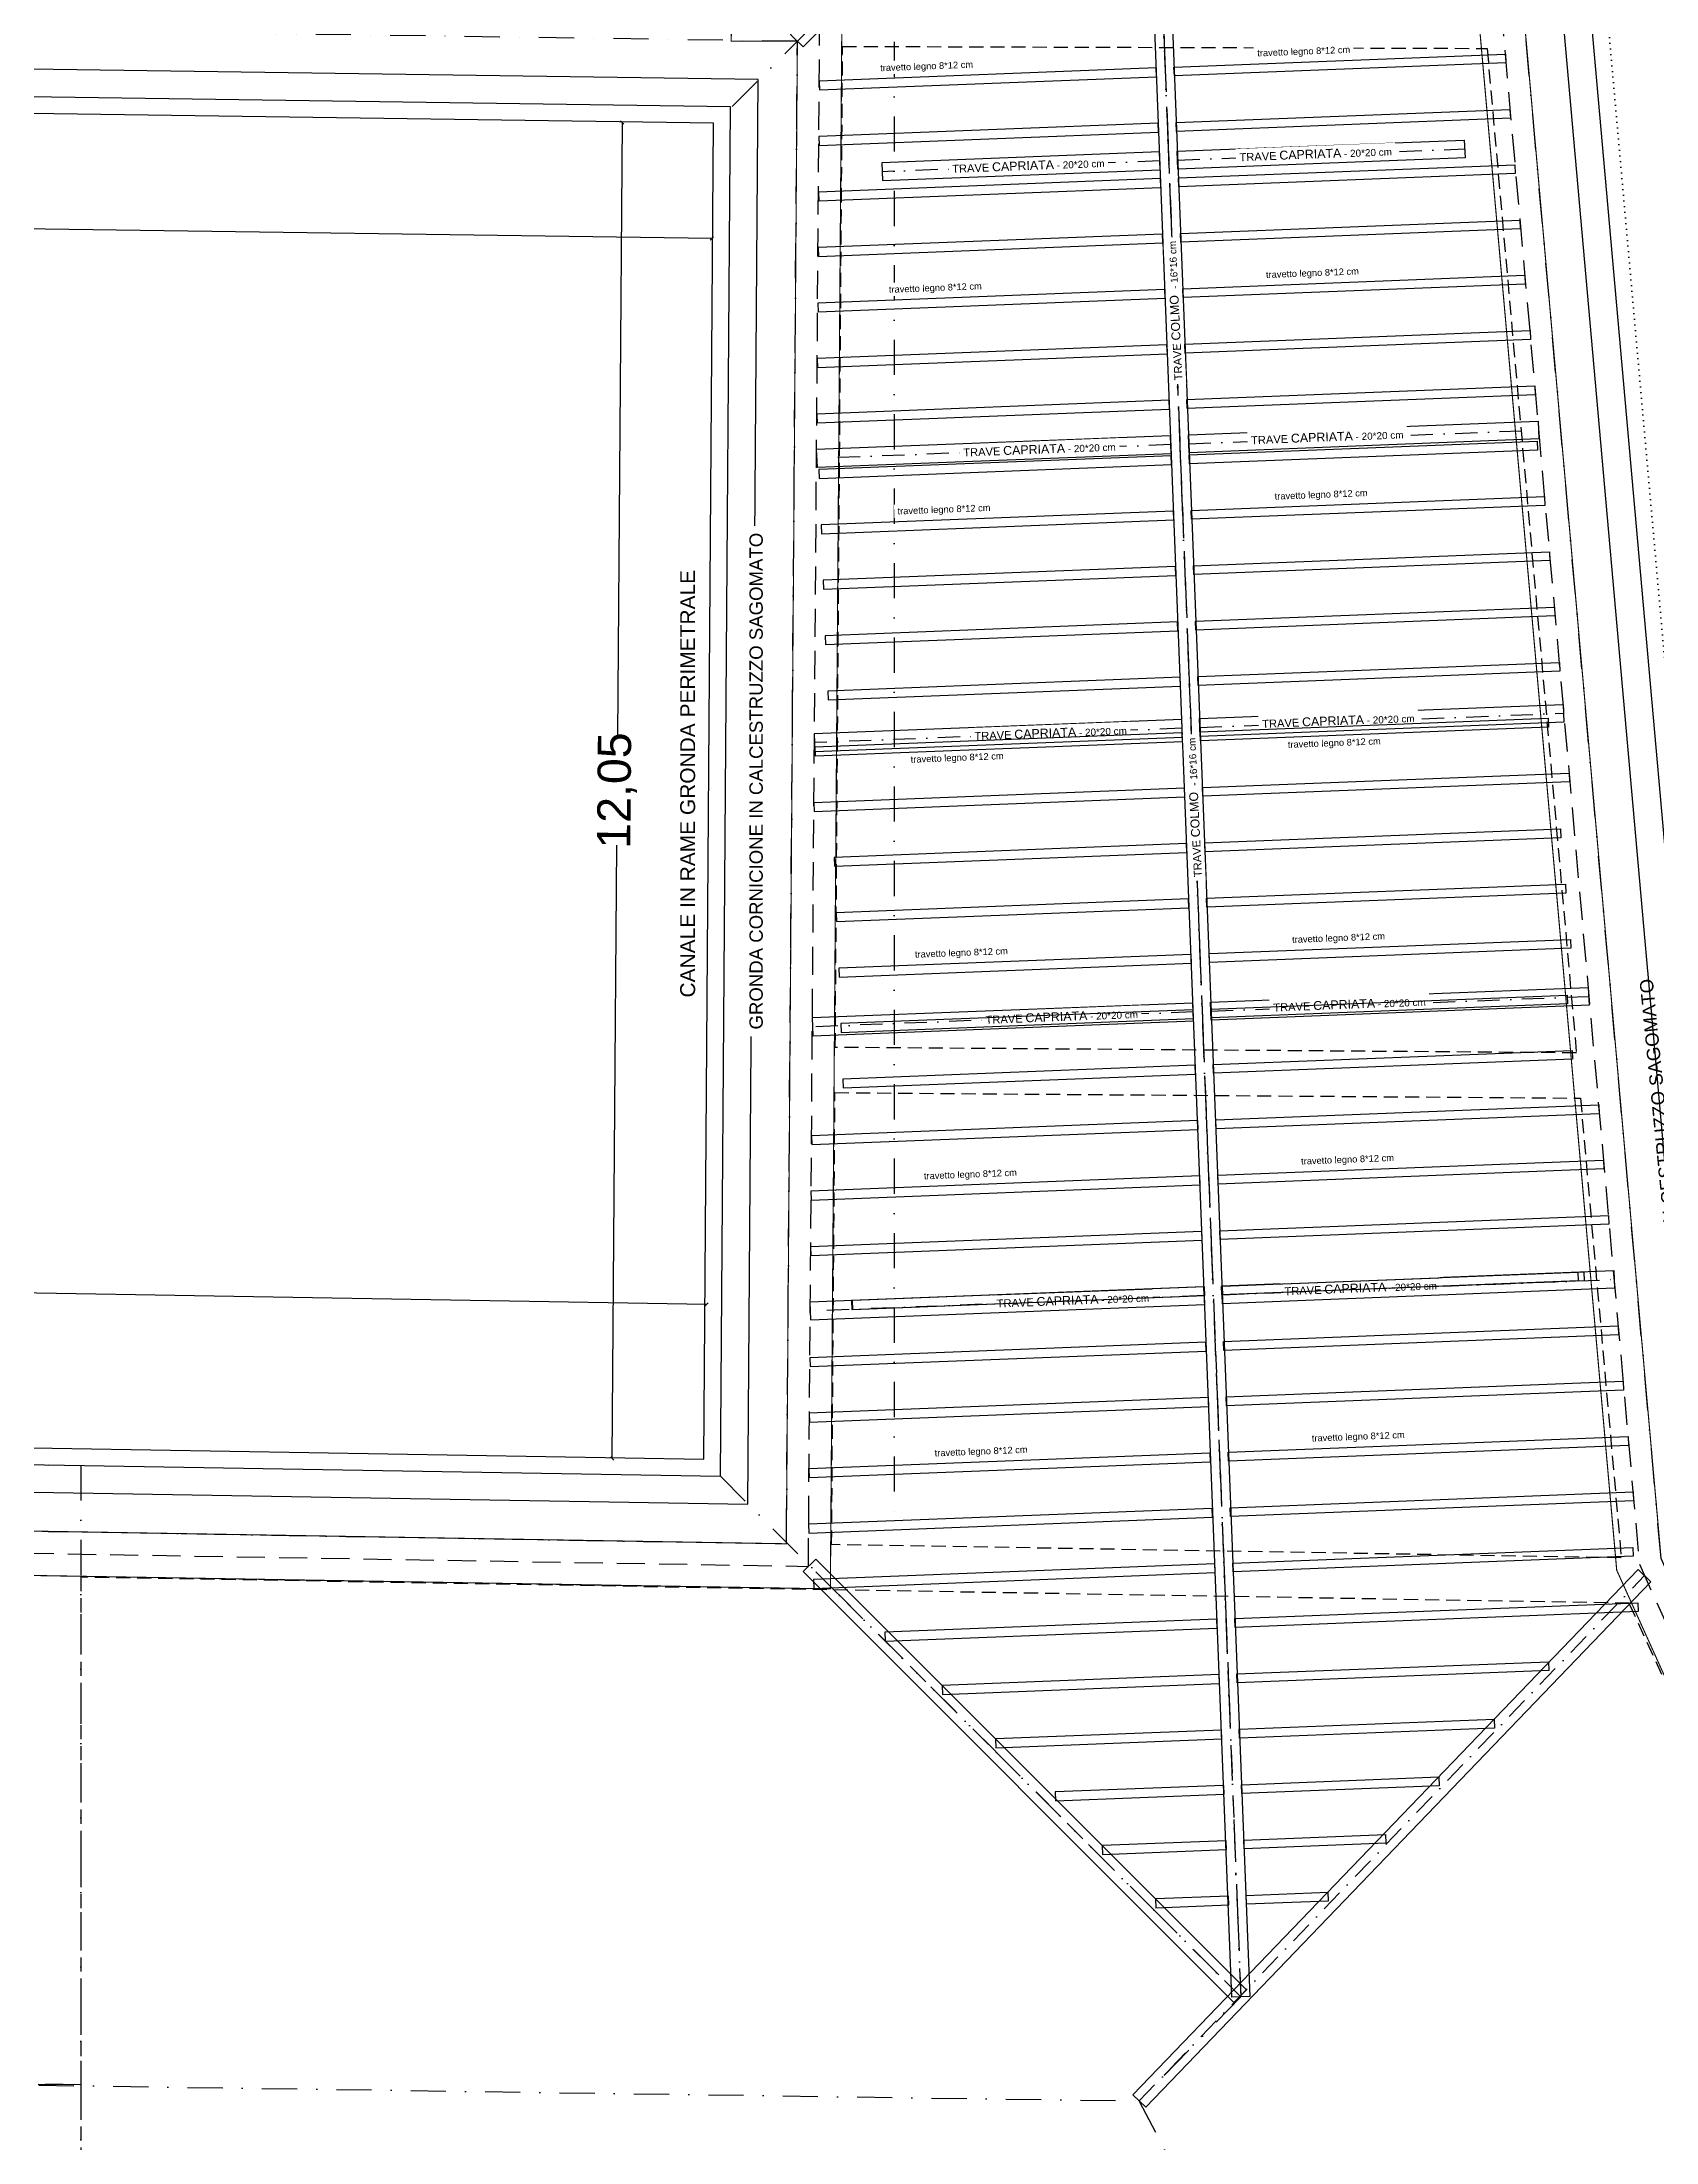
# Model space of a CAD drawing. Header units: millimetres. Extents: x 1607 to 8094, y 411 to 16262.
# Drawn here: x 5832 to 7288, y 9763 to 11656 of the extents above; entities that cross this region are included whole.
import ezdxf

# ---------------------------------------------------------------- set-up
doc = ezdxf.new("R2010")
doc.units = ezdxf.units.MM
for name, pattern in [('PUNTO', [0.25, 0, -0.25]), ('Punto e Tratto', [0.670278, 0.3175, -0.176389, 0, -0.176389]), ('TRATTEGGIATA', [19.05, 12.7, -6.35]), ('TRATTOPUNTO', [1, 0.5, -0.25, 0, -0.25])]:
    doc.linetypes.add(name, pattern=pattern)
for name, color, linetype in [('00_CARPENTERIA CA', 7, 'Continuous'), ('00_CARPENTERIA SECONDARIA', 40, 'Continuous'), ('00_CARPENTERIA TETTO', 5, 'Continuous'), ('00_STRUTTURE MURI', 1, 'Continuous'), ('B_QUOTE_100', 1, 'Continuous'), ('TESTO MEDIO', 2, 'Continuous')]:
    doc.layers.add(name, color=color, linetype=linetype)
doc.styles.add('ARIAL', font='arial.ttf')
doc.styles.get("Standard").update_dxf_attribs({"font": 'arial.ttf'})
doc.dimstyles.new('ARIAL', dxfattribs={"dimtxt": 7, "dimasz": 3, "dimexe": 0.18, "dimexo": 0.0625, "dimgap": 0.09, "dimtad": 0, "dimlfac": 0.01, "dimzin": 0, "dimtxsty": 'Standard', "dimblk": 'OBLIQUE', "dimcen": 0.09, "dimse1": 1, "dimse2": 1, "dimadec": 0, "dimazin": 0, "dimtfac": 1, "dimtofl": 0, "dimtmove": 0, "dimatfit": 3, "dimfxl": 1, "dimtolj": 1, "dimtzin": 0, "dimarcsym": 0})

# ---------------------------------------------------------------- blocks, each defined once
blk = doc.blocks.new('*U254')
at = {"layer": '00_CARPENTERIA TETTO'}
blk.add_lwpolyline([(-19870.9, -4326.2), (-17764.3, -4326.2), (-17764.3, -4342.2), (-19870.9, -4342.2)], close=True, dxfattribs=at)
at = {"layer": '00_CARPENTERIA TETTO', "linetype": 'TRATTOPUNTO', "ltscale": 40}
blk.add_lwpolyline([(-19870.9, -4334.2), (-17764.3, -4334.2)], dxfattribs=at)
blk = doc.blocks.new('*U341')
at = {"layer": '00_CARPENTERIA SECONDARIA', "color": 40}
blk.add_lwpolyline([(0, 4), (299.3, 4), (299.3, -4), (0, -4)], close=True, dxfattribs=at)
blk = doc.blocks.new('*U354')
at = {"layer": '00_CARPENTERIA SECONDARIA', "color": 40}
blk.add_lwpolyline([(0, 4), (304.1, 4), (304.1, -4), (0, -4)], close=True, dxfattribs=at)
blk = doc.blocks.new('*U360')
at = {"layer": '00_CARPENTERIA SECONDARIA', "color": 40}
blk.add_lwpolyline([(0, 4), (301.4, 4), (301.4, -4), (0, -4)], close=True, dxfattribs=at)
blk = doc.blocks.new('*U355')
at = {"layer": '00_CARPENTERIA SECONDARIA', "color": 40}
blk.add_lwpolyline([(0, 4), (306.5, 4), (306.5, -4), (0, -4)], close=True, dxfattribs=at)
blk = doc.blocks.new('*U361')
at = {"layer": '00_CARPENTERIA SECONDARIA', "color": 40}
blk.add_lwpolyline([(0, 4), (303.8, 4), (303.8, -4), (0, -4)], close=True, dxfattribs=at)
blk = doc.blocks.new('*U356')
at = {"layer": '00_CARPENTERIA SECONDARIA', "color": 40}
blk.add_lwpolyline([(0, 4), (308.8, 4), (308.8, -4), (0, -4)], close=True, dxfattribs=at)
blk = doc.blocks.new('*U362')
at = {"layer": '00_CARPENTERIA SECONDARIA', "color": 40}
blk.add_lwpolyline([(0, 4), (306.3, 4), (306.3, -4), (0, -4)], close=True, dxfattribs=at)
blk = doc.blocks.new('*U357')
at = {"layer": '00_CARPENTERIA SECONDARIA', "color": 40}
blk.add_lwpolyline([(0, 4), (311.1, 4), (311.1, -4), (0, -4)], close=True, dxfattribs=at)
blk = doc.blocks.new('*U363')
at = {"layer": '00_CARPENTERIA SECONDARIA', "color": 40}
blk.add_lwpolyline([(0, 4), (308.8, 4), (308.8, -4), (0, -4)], close=True, dxfattribs=at)
blk = doc.blocks.new('*U358')
at = {"layer": '00_CARPENTERIA SECONDARIA', "color": 40}
blk.add_lwpolyline([(0, 4), (313.4, 4), (313.4, -4), (0, -4)], close=True, dxfattribs=at)
blk = doc.blocks.new('*U343')
at = {"layer": '00_CARPENTERIA SECONDARIA', "color": 40}
blk.add_lwpolyline([(0, 4), (311.7, 4), (311.7, -4), (0, -4)], close=True, dxfattribs=at)
blk = doc.blocks.new('*U359')
at = {"layer": '00_CARPENTERIA SECONDARIA', "color": 40}
blk.add_lwpolyline([(0, 4), (315.8, 4), (315.8, -4), (0, -4)], close=True, dxfattribs=at)
blk = doc.blocks.new('*U353')
at = {"layer": '00_CARPENTERIA SECONDARIA', "color": 40}
blk.add_lwpolyline([(0, 4), (314.2, 4), (314.2, -4), (0, -4)], close=True, dxfattribs=at)
blk = doc.blocks.new('*U342')
at = {"layer": '00_CARPENTERIA SECONDARIA', "color": 40}
blk.add_lwpolyline([(0, 4), (318.1, 4), (318.1, -4), (0, -4)], close=True, dxfattribs=at)
blk = doc.blocks.new('*U249')
at = {"layer": '00_CARPENTERIA TETTO'}
blk.add_lwpolyline([(-19870.9, -4326.2), (-19611.7, -4326.2), (-19611.7, -4342.2), (-19870.9, -4342.2)], close=True, dxfattribs=at)
at = {"layer": '00_CARPENTERIA TETTO', "linetype": 'TRATTOPUNTO', "ltscale": 40}
blk.add_lwpolyline([(-19870.9, -4334.2), (-19611.7, -4334.2)], dxfattribs=at)
blk = doc.blocks.new('*U248')
at = {"layer": '00_CARPENTERIA TETTO'}
blk.add_lwpolyline([(-19870.9, -4326.2), (-19620.2, -4326.2), (-19620.2, -4342.2), (-19870.9, -4342.2)], close=True, dxfattribs=at)
at = {"layer": '00_CARPENTERIA TETTO', "linetype": 'TRATTOPUNTO', "ltscale": 40}
blk.add_lwpolyline([(-19870.9, -4334.2), (-19620.2, -4334.2)], dxfattribs=at)
blk = doc.blocks.new('*U261')
at = {"layer": '00_CARPENTERIA TETTO'}
blk.add_lwpolyline([(-19870.9, -4326.2), (-19555.2, -4326.2), (-19555.2, -4342.2), (-19870.9, -4342.2)], close=True, dxfattribs=at)
at = {"layer": '00_CARPENTERIA TETTO', "linetype": 'TRATTOPUNTO', "ltscale": 40}
blk.add_lwpolyline([(-19870.9, -4334.2), (-19555.2, -4334.2)], dxfattribs=at)
blk = doc.blocks.new('*U262')
at = {"layer": '00_CARPENTERIA TETTO'}
blk.add_lwpolyline([(-19870.9, -4326.2), (-19551, -4326.2), (-19551, -4342.2), (-19870.9, -4342.2)], close=True, dxfattribs=at)
at = {"layer": '00_CARPENTERIA TETTO', "linetype": 'TRATTOPUNTO', "ltscale": 40}
blk.add_lwpolyline([(-19870.9, -4334.2), (-19551, -4334.2)], dxfattribs=at)
blk = doc.blocks.new('*U260')
at = {"layer": '00_CARPENTERIA TETTO'}
blk.add_lwpolyline([(-19870.9, -4326.2), (-19542.6, -4326.2), (-19542.6, -4342.2), (-19870.9, -4342.2)], close=True, dxfattribs=at)
at = {"layer": '00_CARPENTERIA TETTO', "linetype": 'TRATTOPUNTO', "ltscale": 40}
blk.add_lwpolyline([(-19870.9, -4334.2), (-19542.6, -4334.2)], dxfattribs=at)
blk = doc.blocks.new('*U259')
at = {"layer": '00_CARPENTERIA TETTO'}
blk.add_lwpolyline([(-19870.9, -4326.2), (-19539.1, -4326.2), (-19539.1, -4342.2), (-19870.9, -4342.2)], close=True, dxfattribs=at)
at = {"layer": '00_CARPENTERIA TETTO', "linetype": 'TRATTOPUNTO', "ltscale": 40}
blk.add_lwpolyline([(-19870.9, -4334.2), (-19539.1, -4334.2)], dxfattribs=at)
blk = doc.blocks.new('*U258')
at = {"layer": '00_CARPENTERIA TETTO'}
blk.add_lwpolyline([(-19870.9, -4326.2), (-19529.9, -4326.2), (-19529.9, -4342.2), (-19870.9, -4342.2)], close=True, dxfattribs=at)
at = {"layer": '00_CARPENTERIA TETTO', "linetype": 'TRATTOPUNTO', "ltscale": 40}
blk.add_lwpolyline([(-19870.9, -4334.2), (-19529.9, -4334.2)], dxfattribs=at)
blk = doc.blocks.new('*U257')
at = {"layer": '00_CARPENTERIA TETTO'}
blk.add_lwpolyline([(-19870.9, -4326.2), (-19527.2, -4326.2), (-19527.2, -4342.2), (-19870.9, -4342.2)], close=True, dxfattribs=at)
at = {"layer": '00_CARPENTERIA TETTO', "linetype": 'TRATTOPUNTO', "ltscale": 40}
blk.add_lwpolyline([(-19870.9, -4334.2), (-19527.2, -4334.2)], dxfattribs=at)
blk = doc.blocks.new('*U255')
at = {"layer": '00_CARPENTERIA TETTO'}
blk.add_lwpolyline([(-19870.9, -4326.2), (-19516.9, -4326.2), (-19516.9, -4342.2), (-19870.9, -4342.2)], close=True, dxfattribs=at)
at = {"layer": '00_CARPENTERIA TETTO', "linetype": 'TRATTOPUNTO', "ltscale": 40}
blk.add_lwpolyline([(-19870.9, -4334.2), (-19516.9, -4334.2)], dxfattribs=at)
blk = doc.blocks.new('*U256')
at = {"layer": '00_CARPENTERIA TETTO'}
blk.add_lwpolyline([(-19870.9, -4326.2), (-19515.1, -4326.2), (-19515.1, -4342.2), (-19870.9, -4342.2)], close=True, dxfattribs=at)
at = {"layer": '00_CARPENTERIA TETTO', "linetype": 'TRATTOPUNTO', "ltscale": 40}
blk.add_lwpolyline([(-19870.9, -4334.2), (-19515.1, -4334.2)], dxfattribs=at)
blk = doc.blocks.new('*U365')
at = {"layer": '00_CARPENTERIA SECONDARIA', "color": 40}
blk.add_lwpolyline([(0, 4), (319, 4), (319, -4), (0, -4)], close=True, dxfattribs=at)
blk = doc.blocks.new('*U366')
at = {"layer": '00_CARPENTERIA SECONDARIA', "color": 40}
blk.add_lwpolyline([(0, 4), (321.6, 4), (321.6, -4), (0, -4)], close=True, dxfattribs=at)
blk = doc.blocks.new('*U367')
at = {"layer": '00_CARPENTERIA SECONDARIA', "color": 40}
blk.add_lwpolyline([(0, 4), (324.2, 4), (324.2, -4), (0, -4)], close=True, dxfattribs=at)
blk = doc.blocks.new('*U368')
at = {"layer": '00_CARPENTERIA SECONDARIA', "color": 40}
blk.add_lwpolyline([(0, 4), (326.3, 4), (326.3, -4), (0, -4)], close=True, dxfattribs=at)
blk = doc.blocks.new('*U370')
at = {"layer": '00_CARPENTERIA SECONDARIA', "color": 40}
blk.add_lwpolyline([(0, 4), (331.7, 4), (331.7, -4), (0, -4)], close=True, dxfattribs=at)
blk = doc.blocks.new('*U364')
at = {"layer": '00_CARPENTERIA SECONDARIA', "color": 40}
blk.add_lwpolyline([(0, 4), (331.2, 4), (331.2, -4), (0, -4)], close=True, dxfattribs=at)
blk = doc.blocks.new('*U369')
at = {"layer": '00_CARPENTERIA SECONDARIA', "color": 40}
blk.add_lwpolyline([(0, 4), (334.7, 4), (334.7, -4), (0, -4)], close=True, dxfattribs=at)
blk = doc.blocks.new('*U384')
at = {"layer": '00_CARPENTERIA SECONDARIA', "color": 40}
blk.add_lwpolyline([(0, 4), (345.8, 4), (345.8, -4), (0, -4)], close=True, dxfattribs=at)
blk = doc.blocks.new('*U381')
at = {"layer": '00_CARPENTERIA SECONDARIA', "color": 40}
blk.add_lwpolyline([(0, 4), (348.9, 4), (348.9, -4), (0, -4)], close=True, dxfattribs=at)
blk = doc.blocks.new('*U380')
at = {"layer": '00_CARPENTERIA SECONDARIA', "color": 40}
blk.add_lwpolyline([(0, 4), (348.2, 4), (348.2, -4), (0, -4)], close=True, dxfattribs=at)
blk = doc.blocks.new('*U382')
at = {"layer": '00_CARPENTERIA SECONDARIA', "color": 40}
blk.add_lwpolyline([(0, 4), (351.1, 4), (351.1, -4), (0, -4)], close=True, dxfattribs=at)
blk = doc.blocks.new('*U379')
at = {"layer": '00_CARPENTERIA SECONDARIA', "color": 40}
blk.add_lwpolyline([(0, 4), (351, 4), (351, -4), (0, -4)], close=True, dxfattribs=at)
blk = doc.blocks.new('*U383')
at = {"layer": '00_CARPENTERIA SECONDARIA', "color": 40}
blk.add_lwpolyline([(0, 4), (353.3, 4), (353.3, -4), (0, -4)], close=True, dxfattribs=at)
blk = doc.blocks.new('*U377')
at = {"layer": '00_CARPENTERIA SECONDARIA', "color": 40}
blk.add_lwpolyline([(0, 4), (356.3, 4), (356.3, -4), (0, -4)], close=True, dxfattribs=at)
blk = doc.blocks.new('*U376')
at = {"layer": '00_CARPENTERIA SECONDARIA', "color": 40}
blk.add_lwpolyline([(0, 4), (357.5, 4), (357.5, -4), (0, -4)], close=True, dxfattribs=at)
blk = doc.blocks.new('*U378')
at = {"layer": '00_CARPENTERIA SECONDARIA', "color": 40}
blk.add_lwpolyline([(0, 4), (358.4, 4), (358.4, -4), (0, -4)], close=True, dxfattribs=at)
blk = doc.blocks.new('*U375')
at = {"layer": '00_CARPENTERIA SECONDARIA', "color": 40}
blk.add_lwpolyline([(0, 4), (360.3, 4), (360.3, -4), (0, -4)], close=True, dxfattribs=at)
blk = doc.blocks.new('*U371')
at = {"layer": '00_CARPENTERIA SECONDARIA', "color": 40}
blk.add_lwpolyline([(0, 4), (361.3, 4), (361.3, -4), (0, -4)], close=True, dxfattribs=at)
blk = doc.blocks.new('*U373')
at = {"layer": '00_CARPENTERIA SECONDARIA', "color": 40}
blk.add_lwpolyline([(0, 4), (362.3, 4), (362.3, -4), (0, -4)], close=True, dxfattribs=at)
blk = doc.blocks.new('*U372')
at = {"layer": '00_CARPENTERIA SECONDARIA', "color": 40}
blk.add_lwpolyline([(0, 4), (363.8, 4), (363.8, -4), (0, -4)], close=True, dxfattribs=at)
blk = doc.blocks.new('*U374')
at = {"layer": '00_CARPENTERIA SECONDARIA', "color": 40}
blk.add_lwpolyline([(0, 4), (364.5, 4), (364.5, -4), (0, -4)], close=True, dxfattribs=at)
blk = doc.blocks.new('*U269')
at = {"layer": '00_CARPENTERIA TETTO'}
blk.add_lwpolyline([(-19870.9, -4326.2), (-19431.7, -4326.2), (-19431.7, -4342.2), (-19870.9, -4342.2)], close=True, dxfattribs=at)
at = {"layer": '00_CARPENTERIA TETTO', "linetype": 'TRATTOPUNTO', "ltscale": 40}
blk.add_lwpolyline([(-19870.9, -4334.2), (-19431.7, -4334.2)], dxfattribs=at)
blk = doc.blocks.new('*U273')
at = {"layer": '00_CARPENTERIA TETTO'}
blk.add_lwpolyline([(-19870.9, -4326.2), (-19213.5, -4326.2), (-19213.5, -4342.2), (-19870.9, -4342.2)], close=True, dxfattribs=at)
at = {"layer": '00_CARPENTERIA TETTO', "linetype": 'TRATTOPUNTO', "ltscale": 40}
blk.add_lwpolyline([(-19870.9, -4334.2), (-19213.5, -4334.2)], dxfattribs=at)
blk = doc.blocks.new('*U274')
at = {"layer": '00_CARPENTERIA TETTO'}
blk.add_lwpolyline([(-19870.9, -4326.2), (-19321.4, -4326.2), (-19321.4, -4342.2), (-19870.9, -4342.2)], close=True, dxfattribs=at)
at = {"layer": '00_CARPENTERIA TETTO', "linetype": 'TRATTOPUNTO', "ltscale": 40}
blk.add_lwpolyline([(-19870.9, -4334.2), (-19321.4, -4334.2)], dxfattribs=at)
blk = doc.blocks.new('*U480')
at = {"layer": '00_CARPENTERIA SECONDARIA', "color": 40}
blk.add_lwpolyline([(0, 4), (299.8, 4), (299.8, -4), (0, -4)], close=True, dxfattribs=at)
blk = doc.blocks.new('*U483')
at = {"layer": '00_CARPENTERIA SECONDARIA', "color": 40}
blk.add_lwpolyline([(0, 4), (281.3, 4), (281.3, -4), (0, -4)], close=True, dxfattribs=at)
blk = doc.blocks.new('*U481')
at = {"layer": '00_CARPENTERIA SECONDARIA', "color": 40}
blk.add_lwpolyline([(0, 4), (250, 4), (250, -4), (0, -4)], close=True, dxfattribs=at)
blk = doc.blocks.new('*U484')
at = {"layer": '00_CARPENTERIA SECONDARIA', "color": 40}
blk.add_lwpolyline([(0, 4), (230.1, 4), (230.1, -4), (0, -4)], close=True, dxfattribs=at)
blk = doc.blocks.new('*U482')
at = {"layer": '00_CARPENTERIA SECONDARIA', "color": 40}
blk.add_lwpolyline([(0, 4), (204, 4), (204, -4), (0, -4)], close=True, dxfattribs=at)
blk = doc.blocks.new('*U489')
at = {"layer": '00_CARPENTERIA SECONDARIA', "color": 40}
blk.add_lwpolyline([(0, 4), (178, 4), (178, -4), (0, -4)], close=True, dxfattribs=at)
blk = doc.blocks.new('*U485')
at = {"layer": '00_CARPENTERIA SECONDARIA', "color": 40}
blk.add_lwpolyline([(0, 4), (152.3, 4), (152.3, -4), (0, -4)], close=True, dxfattribs=at)
blk = doc.blocks.new('*U490')
at = {"layer": '00_CARPENTERIA SECONDARIA', "color": 40}
blk.add_lwpolyline([(0, 4), (127.9, 4), (127.9, -4), (0, -4)], close=True, dxfattribs=at)
blk = doc.blocks.new('*U486')
at = {"layer": '00_CARPENTERIA SECONDARIA', "color": 40}
blk.add_lwpolyline([(0, 4), (111.9, 4), (111.9, -4), (0, -4)], close=True, dxfattribs=at)
blk = doc.blocks.new('*U488')
at = {"layer": '00_CARPENTERIA SECONDARIA', "color": 40}
blk.add_lwpolyline([(0, 4), (73.7, 4), (73.7, -4), (0, -4)], close=True, dxfattribs=at)
blk = doc.blocks.new('*U487')
at = {"layer": '00_CARPENTERIA SECONDARIA', "color": 40}
blk.add_lwpolyline([(0, 4), (65.8, 4), (65.8, -4), (0, -4)], close=True, dxfattribs=at)
blk = doc.blocks.new('_OBLIQUE')
at = {"color": 0, "linetype": 'ByBlock'}
blk.add_line((-0.5, -0.5), (0.5, 0.5), dxfattribs=at)
blk = doc.blocks.new('*D595')
at = {"layer": 'B_QUOTE_100', "color": 0, "lineweight": -2, "transparency": 16777216}
for p, q in [((7286.6, 12866.3), (7388.3, 11642.1)), ((7498.4, 10316.4), (7396.7, 11540.5))]:
    blk.add_line(p, q, dxfattribs=at)
at = {"layer": 'Defpoints', "color": 0, "transparency": 16777216}
for p in [(7286.6, 12866.3), (7140.1, 12854.1), (7351.8, 10304.2)]:
    blk.add_point(p, dxfattribs=at)
at = {"layer": 'B_QUOTE_100', "color": 0, "lineweight": -2, "transparency": 16777216, "xscale": 3, "yscale": 3, "zscale": 3}
for p, rotation in [((7286.6, 12866.3), 94.74716425658558), ((7498.4, 10316.4), 274.7471642565856)]:
    blk.add_blockref('_OBLIQUE', p, dxfattribs=dict(at, rotation=rotation))
at = {"layer": 'B_QUOTE_100', "color": 0, "transparency": 16777216, "insert": (7392.5, 11591.3), "char_height": 30, "attachment_point": 5, "rotation": 274.7472}
blk.add_mtext('\\A1;25,59', dxfattribs=at)
blk = doc.blocks.new('*D596')
at = {"layer": 'B_QUOTE_100', "color": 0, "lineweight": -2, "transparency": 16777216}
for p, q in [((4507, 10550.3), (5420, 10534.9)), ((6431.7, 10517.9), (5518.8, 10533.3))]:
    blk.add_line(p, q, dxfattribs=at)
at = {"layer": 'Defpoints', "color": 0, "transparency": 16777216}
for p in [(6431.7, 10517.9), (4504.6, 10410.7), (6429.4, 10378.3)]:
    blk.add_point(p, dxfattribs=at)
at = {"layer": 'B_QUOTE_100', "color": 0, "lineweight": -2, "transparency": 16777216, "xscale": 3, "yscale": 3, "zscale": 3}
for p, rotation in [((4507, 10550.3), 179.0360754168986), ((6431.7, 10517.9), 359.0360754168987)]:
    blk.add_blockref('_OBLIQUE', p, dxfattribs=dict(at, rotation=rotation))
at = {"layer": 'B_QUOTE_100', "color": 0, "transparency": 16777216, "insert": (5469.4, 10534.1), "char_height": 30, "attachment_point": 5, "rotation": 359.0361}
blk.add_mtext('\\A1;19,25', dxfattribs=at)
blk = doc.blocks.new('*D597')
at = {"layer": 'B_QUOTE_100', "color": 0, "lineweight": -2, "transparency": 16777216}
for p, q in [((6355.6, 11583.6), (6351.6, 11030.7)), ((6346.8, 10378.9), (6350.9, 10931.9))]:
    blk.add_line(p, q, dxfattribs=at)
at = {"layer": 'Defpoints', "color": 0, "transparency": 16777216}
for p in [(6355.6, 11583.6), (6438.2, 11583), (6429.4, 10378.3)]:
    blk.add_point(p, dxfattribs=at)
at = {"layer": 'B_QUOTE_100', "color": 0, "lineweight": -2, "transparency": 16777216, "xscale": 3, "yscale": 3, "zscale": 3}
for p, rotation in [((6355.6, 11583.6), 89.57968594575951), ((6346.8, 10378.9), 269.5796859457595)]:
    blk.add_blockref('_OBLIQUE', p, dxfattribs=dict(at, rotation=rotation))
at = {"layer": 'B_QUOTE_100', "color": 0, "transparency": 16777216, "insert": (6351.2, 10981.3), "char_height": 30, "attachment_point": 5, "rotation": 89.5797}
blk.add_mtext('\\A1;12,05', dxfattribs=at)
blk = doc.blocks.new('*D598')
at = {"layer": 'B_QUOTE_100', "color": 0, "lineweight": -2, "transparency": 16777216}
for p, q in [((4523.3, 11506.2), (5430.8, 11493.3)), ((6436.7, 11479), (5529.3, 11491.9))]:
    blk.add_line(p, q, dxfattribs=at)
at = {"layer": 'Defpoints', "color": 0, "transparency": 16777216}
for p in [(4524.8, 11610.2), (6438.2, 11583), (4523.3, 11506.2)]:
    blk.add_point(p, dxfattribs=at)
at = {"layer": 'B_QUOTE_100', "color": 0, "lineweight": -2, "transparency": 16777216, "xscale": 3, "yscale": 3, "zscale": 3}
for p, rotation in [((4523.3, 11506.2), 179.1854194252972), ((6436.7, 11479), 359.1854194252971)]:
    blk.add_blockref('_OBLIQUE', p, dxfattribs=dict(at, rotation=rotation))
at = {"layer": 'B_QUOTE_100', "color": 0, "transparency": 16777216, "insert": (5480, 11492.6), "char_height": 30, "attachment_point": 5, "rotation": 359.1854}
blk.add_mtext('\\A1;19,14', dxfattribs=at)

msp = doc.modelspace()

# ---------------------------------------------------------------- linework, layer by layer
at = {"layer": '00_CARPENTERIA CA', "linetype": 'TRATTEGGIATA', "ltscale": 2}
msp.add_lwpolyline([(3687.023, 4783.244), (3652.716, 7958.356), (3463.149, 7955.448), (3423.866, 9608.062), (3562.661, 9605.729), (3569.764, 10028.195), (3420.803, 10030.7), (3425.899, 10333.793), (3450.296, 10333.383), (3467.373, 12288.713), (4088.208, 12278.917), (4084.274, 12552.551), (4566.086, 12560.057), (4538.769, 14460.005), (5104.589, 14290.066), (5096.523, 12544.697), (7054.021, 12749.566), (7273.365, 10283.634), (7417.727, 9964.159), (7479.592, 8580.245), (7468.369, 7689.594), (7493.922, 7689.465), (7552.598, 4001.144)], dxfattribs=at)
msp.add_lwpolyline([(4408.055, 10317.308), (6523.672, 10281.713), (6533.905, 11676.692), (4431.424, 11706.585)], close=True, dxfattribs=at)
at = {"layer": '00_CARPENTERIA TETTO', "color": 7, "linetype": 'PUNTO', "ltscale": 20}
msp.add_lwpolyline([(5116.974, 12642.356), (7140.098, 12854.093), (7366.565, 10308.085), (7511.817, 9986.641), (7556.577, 8985.369), (6583.641, 8995.018), (6584.069, 8909.282), (6584.069, 8833.984), (4135.611, 8876.207)], dxfattribs=at)
at = {"layer": '00_CARPENTERIA TETTO'}
msp.add_lwpolyline([(5116.904, 12627.267), (7126.507, 12837.589), (7351.849, 10304.224), (7496.96, 9983.091), (7540.884, 9000.525), (6568.566, 9010.168), (6569.069, 8909.245), (6569.069, 8849.245), (4120.339, 8891.473)], dxfattribs=at)
at = {"layer": '00_CARPENTERIA TETTO', "linetype": 'Punto e Tratto', "ltscale": 100}
for points in [[(7020.095, 9415.181), (7037.03, 9005.485), (7480.801, 9001.049), (7437.535, 9968.892), (7292.986, 10288.782), (7072.142, 12771.572), (6601.246, 12193.588), (6831.129, 11998.525), (6913.77, 9893.557), (6822.243, 9799.587), (7020.095, 9415.181), (7020.095, 9415.181)], [(6601.212, 12193.329), (6601.212, 10327.154)], [(6831.914, 11978.54), (6905.123, 10113.802)], [(6454.928, 11598.144), (6795.977, 11939.193)], [(6444.266, 10363.06), (6913.77, 9893.557), (6822.205, 9799.624)], [(3547.231, 9846.572), (6822.243, 9799.587)]]:
    msp.add_lwpolyline(points, dxfattribs=at)
for points in [[(4428.388, 10336.969), (6503.82, 10302.049), (6513.76, 11656.976), (4451.086, 11686.304)], [(3546.708, 9846.58), (3555.144, 10351.623), (4428.388, 10336.936), (4428.388, 10396.978), (5867.324, 10372.767), (5867.324, 9814.245)], [(6569.069, 8909.245), (4327.57, 8947.856), (3857.73, 9417.696), (3546.661, 9422.487), (3546.708, 9846.58), (5867.324, 9814.245), (5867.324, 9431.202), (7020.102, 9415.181), (7037.03, 9005.508), (6568.566, 9010.168)]]:
    msp.add_lwpolyline(points, close=True, dxfattribs=at)
at = {"layer": '00_CARPENTERIA TETTO', "color": 4}
msp.add_lwpolyline([(4463.972, 10371.375), (6469.08, 10337.639), (6478.506, 11622.474), (4485.494, 11650.811)], close=True, dxfattribs=at)
at = {"layer": '00_CARPENTERIA TETTO'}
msp.add_lwpolyline([(4489.389, 10395.951), (6444.266, 10363.06), (6453.325, 11597.83), (4510.071, 11625.459)], close=True, dxfattribs=at)
at = {"layer": '00_CARPENTERIA TETTO', "color": 7}
msp.add_lwpolyline([(4504.639, 10410.697), (6429.378, 10378.312), (6438.216, 11583.043), (4524.817, 11610.248)], close=True, dxfattribs=at)
at = {"layer": '00_STRUTTURE MURI', "const_width": 1}
for points in [[(3667.243, 4762.799), (3632.934, 7938.05), (3443.626, 7935.147), (3403.376, 9628.409), (3543, 9626.062), (3549.431, 10008.534), (3400.47, 10011.039), (3406.238, 10354.126), (3430.473, 10353.719), (3447.549, 12309.028), (4067.914, 12299.24), (4063.989, 12572.237), (4545.801, 12579.743), (4518.379, 14487.012), (5124.658, 14304.921), (5116.625, 12566.91), (7072.142, 12771.572), (7292.986, 10288.782), (7437.535, 9968.892), (7499.197, 8589.542), (7499.711, 8589.542), (7488.621, 7709.492), (7513.608, 7709.366), (7572.914, 3981.47)], [(3707.612, 4804.524), (3673.307, 7979.492), (3483.47, 7976.58), (3445.193, 9586.883), (3583.126, 9584.564), (3590.928, 10048.66), (3441.968, 10051.164), (3446.363, 10312.629), (3470.929, 10312.216), (3488.006, 12267.567), (4109.332, 12257.764), (4105.388, 12532.06), (4587.201, 12539.566), (4559.993, 14431.895), (5083.699, 14274.604), (5075.598, 12521.575), (7035.159, 12726.66), (7252.941, 10278.276), (7397.109, 9959.233), (7458.769, 8579.911), (7447.289, 7668.882), (7473.432, 7668.75), (7531.452, 4021.623)]]:
    msp.add_lwpolyline(points, dxfattribs=at)
at = {"layer": '00_STRUTTURE MURI', "linetype": 'TRATTEGGIATA', "const_width": 1}
msp.add_lwpolyline([(5714.602, 12629.493), (5479.518, 12604.89), (5483.766, 12564.294), (5453.922, 12561.17), (5446.854, 12064.653), (4107.837, 12084.131), (4104.769, 11727.855), (4507.75, 11721.245), (4507.75, 11686.304), (4507.26, 11685.533), (4451.086, 11686.304), (4428.388, 10336.942), (6503.82, 10302.049), (6513.76, 11656.976), (6454.063, 11656.976), (6454.611, 11696.358), (6514.043, 11695.53), (6516.639, 12049.425), (5731.789, 12060.597), (5739.34, 12591.042), (5718.851, 12588.897)], close=True, dxfattribs=at)
at = {"layer": '00_STRUTTURE MURI', "const_width": 1}
msp.add_lwpolyline([(4387.721, 10297.648), (6543.523, 10261.376), (6554.05, 11696.408), (4411.763, 11726.867)], close=True, dxfattribs=at)
at = {"layer": '00_STRUTTURE MURI', "linetype": 'TRATTEGGIATA'}
for points in [[(6554.545, 11652.343), (7136.002, 11650.537), (7216.569, 10744.779), (6547.923, 10749.684)], [(6547.623, 10708.868), (7220.202, 10703.934), (7257.076, 10289.386), (6544.634, 10301.363)], [(7264.168, 10248.443), (5867.324, 10271.927), (5867.324, 9431.202), (7420.962, 9409.609), (7397.103, 9959.124)]]:
    msp.add_lwpolyline(points, close=True, dxfattribs=at)

# ---------------------------------------------------------------- block references
at = {"layer": '00_CARPENTERIA SECONDARIA', "xscale": -1, "rotation": 2.248256853450767}
for name, p in [('*U354', (6837.562, 11629.01)), ('*U355', (6839.523, 11579.049)), ('*U356', (6841.485, 11529.087)), ('*U342', (6849.399, 11329.243)), ('*U342', (6853.186, 11229.314)), ('*U342', (6855.011, 11179.347)), ('*U342', (6856.836, 11129.381)), ('*U342', (6859.206, 11079.435)), ('*U369', (6863.13, 10979.48)), ('*U342', (6864.956, 10929.513)), ('*U342', (6866.781, 10879.546)), ('*U342', (6869.151, 10829.6)), ('*U342', (6872.802, 10729.666)), ('*U381', (6875.172, 10679.72)), ('*U382', (6876.997, 10629.753)), ('*U383', (6878.822, 10579.786)), ('*U376', (6882.337, 10479.847)), ('*U375', (6884.707, 10429.901)), ('*U373', (6886.396, 10379.929)), ('*U374', (6888.221, 10329.962)), ('*U373', (6890.591, 10280.017)), ('*U480', (6892.416, 10230.05)), ('*U481', (6894.379, 10180.05)), ('*U482', (6896.476, 10130.132)), ('*U485', (6898.572, 10080.213)), ('*U486', (6900.668, 10030.294)), ('*U487', (6902.764, 9980.375))]:
    msp.add_blockref(name, p, dxfattribs=at)
at = {"layer": '00_CARPENTERIA SECONDARIA'}
for name, p, rotation in [('*U341', (6853.686, 11629.643), 2.248256853450744), ('*U360', (6855.647, 11579.682), 2.248256853450744), ('*U361', (6857.609, 11529.72), 2.248256853450745), ('*U365', (6869.31, 11229.948), 2.248256853450746), ('*U366', (6871.135, 11179.981), 2.248256853450746), ('*U367', (6872.96, 11130.014), 2.248256853450746), ('*U368', (6875.33, 11080.068), 2.248256853450747), ('*U364', (6879.254, 10980.113), 2.248256853450747), ('*U366', (6881.08, 10930.146), 2.248256853450747), ('*U367', (6882.905, 10880.179), 2.248256853450747), ('*U368', (6885.275, 10830.233), 2.248256853450747), ('*U367', (6888.926, 10730.299), 2.248256853450747), ('*U384', (6891.296, 10680.353), 2.248256853450747), ('*U380', (6893.121, 10630.386), 2.248256853450747), ('*U379', (6894.946, 10580.419), 2.248256853450747), ('*U377', (6898.461, 10480.48), 2.248256853450747), ('*U372', (6904.345, 10330.595), 2.248256853450747), ('*U371', (6906.715, 10280.65), 2.248256853450747), ('*U372', (6908.54, 10230.683), 2.248256853450747), ('*U483', (6910.503, 10180.683), 2.248256853450747), ('*U484', (6912.599, 10130.765), 2.248256853450747), ('*U489', (6914.696, 10080.846), 2.248256853450748), ('*U490', (6916.792, 10030.927), 2.248256853450748), ('*U488', (6918.888, 9981.008), 2.248256853450748)]:
    msp.add_blockref(name, p, dxfattribs=dict(at, rotation=rotation))
at = {"layer": '00_CARPENTERIA TETTO'}
for name, p, rotation in [('*U254', (11941.563, -7687.059), 272.2482568534508), ('*U269', (-4193.969, -5127.345), 224.8920514525622), ('*U249', (26542.34, 16660.135), 2.248256853458987), ('*U261', (26552.383, 16404.332), 2.248256853458987), ('*U260', (26562.426, 16148.528), 2.248256853458987), ('*U258', (26572.468, 15892.725), 2.248256853458987), ('*U255', (26582.511, 15636.921), 2.248256853458987), ('*U274', (-10202.421, 20880.198), 135.0000000000002), ('*U273', (17477.346, 27123.199), 46.1012478544411)]:
    msp.add_blockref(name, p, dxfattribs=dict(at, rotation=rotation))
at = {"layer": '00_CARPENTERIA TETTO', "xscale": -1, "rotation": 2.248256853459}
for name, p in [('*U248', (-13184.875, 15100.459)), ('*U262', (-13174.833, 14844.656)), ('*U259', (-13164.79, 14588.852)), ('*U257', (-13154.747, 14333.049)), ('*U256', (-13144.704, 14077.245))]:
    msp.add_blockref(name, p, dxfattribs=at)

# ---------------------------------------------------------------- dimensions: what is measured, and where the dimension line sits
at = {"layer": 'B_QUOTE_100'}
for p1, p2, distance, picture, middle in [((6438.216, 11583.043), (4524.817, 11610.248), 104.041, '*D598', (5480.037, 11492.615)), ((4504.639, 10410.697), (6429.378, 10378.312), 139.6, '*D596', (5469.357, 10534.085))]:
    dim = msp.add_aligned_dim(p1=p1, p2=p2, distance=distance, dimstyle='ARIAL', override={"dimtxt": 30}, dxfattribs=at)
    dim.commit()
    dim.dimension.update_dxf_attribs({"geometry": picture, "text_midpoint": middle})

# ---------------------------------------------------------------- next in the draw order: texts
at = {"layer": 'TESTO MEDIO', "attachment_point": 5, "line_spacing_factor": 0.967741, "style": 'ARIAL', "bg_fill": 3, "box_fill_scale": 1.5, "bg_fill_color": 256, "bg_fill_transparency": 0}
for s, insert, char_height, rotation in [('\\pxql;{\\C7;travetto legno 8*12 cm}', (6970.602, 11647.011), 6, 2.248257), ('\\pxql;{\\C7;travetto legno 8*12 cm}', (6630.38, 11633.654), 6, 2.248257), ('{\\H1.125x;\\C10;TRAVE\\H0.8889x;\\C7; \\H1.25x;CAPRIATA\\H0.8x; - 20*20 cm}', (6722.118, 11544.886), 6.4, 2.248257), ('{\\H1.125x;\\C10;TRAVE\\H0.8889x;\\C7; \\H1.25x;CAPRIATA\\H0.8x; - 20*20 cm}', (6981.334, 11555.357), 6.4, 2.248257), ('{\\H1.125x;\\C10;TRAVE\\H0.8889x;\\C7; \\H1.25x;COLMO \\H0.8x; - 16*16 cm}', (6854.255, 11414.005), 6.4, 92.735785), ('{\\H1.125x;\\C10;TRAVE\\H0.8889x;\\C7; \\H1.25x;CAPRIATA\\H0.8x; - 20*20 cm}', (6991.78, 11300.16), 6.4, 2.248257), ('{\\H1.125x;\\C10;TRAVE\\H0.8889x;\\C7; \\H1.25x;CAPRIATA\\H0.8x; - 20*20 cm}', (6732.161, 11289.082), 6.4, 2.248257), ('\\pxql;{\\C7;travetto legno 8*12 cm}', (6986.293, 11247.318), 6, 2.248257), ('\\pxql;{\\C7;travetto legno 8*12 cm}', (6646.072, 11233.961), 6, 2.248257), ('{\\C10;GRONDA CORNICIONE IN CALCESTRUZZO SAGOMATO}', (6476.616, 10989.776), 12, 90), ('{\\H1.125x;\\C10;TRAVE\\H0.8889x;\\C7; \\H1.25x;CAPRIATA\\H0.8x; - 20*20 cm}', (6742.204, 11033.279), 6.4, 2.248257), ('{\\H1.125x;\\C10;TRAVE\\H0.8889x;\\C7; \\H1.25x;CAPRIATA\\H0.8x; - 20*20 cm}', (7001.822, 11044.357), 6.4, 2.248257), ('{\\C10;GRONDA CORNICIONE IN CALCESTRUZZO SAGOMATO}', (7301.639, 10588.549), 12, 95.674519), ('{\\H1.125x;\\C10;TRAVE\\H0.8889x;\\C7; \\H1.25x;CAPRIATA\\H0.8x; - 20*20 cm}', (7011.865, 10788.553), 6.4, 2.248257), ('{\\H1.125x;\\C10;TRAVE\\H0.8889x;\\C7; \\H1.25x;CAPRIATA\\H0.8x; - 20*20 cm}', (6752.246, 10777.475), 6.4, 2.248257), ('{\\H1.125x;\\C10;TRAVE\\H0.8889x;\\C7; \\H1.25x;CAPRIATA\\H0.8x; - 20*20 cm}', (6762.289, 10521.672), 6.4, 2.248257), ('{\\H1.125x;\\C10;TRAVE\\H0.8889x;\\C7; \\H1.25x;CAPRIATA\\H0.8x; - 20*20 cm}', (7021.908, 10532.75), 6.4, 2.248257)]:
    msp.add_mtext(s, dxfattribs=dict(at, insert=insert, char_height=char_height, rotation=rotation))

# ---------------------------------------------------------------- next in the draw order: block references
at = {"layer": '00_CARPENTERIA SECONDARIA'}
for name, p, rotation in [('*U362', (6859.57, 11479.758), 2.248256853450745), ('*U363', (6861.532, 11429.797), 2.248256853450745), ('*U343', (6863.493, 11379.835), 2.248256853450745), ('*U353', (6865.387, 11329.871), 2.248256853450746), ('*U366', (6896.635, 10530.447), 2.248256853450747), ('*U378', (6900.831, 10430.534), 2.248256853450747), ('*U371', (6902.52, 10380.562), 2.248256853450747)]:
    msp.add_blockref(name, p, dxfattribs=dict(at, rotation=rotation))
at = {"layer": '00_CARPENTERIA SECONDARIA', "xscale": -1, "rotation": 2.248256853450767}
for name, p in [('*U357', (6843.446, 11479.125)), ('*U358', (6845.408, 11429.164)), ('*U359', (6847.369, 11379.202)), ('*U342', (6880.511, 10529.814))]:
    msp.add_blockref(name, p, dxfattribs=at)
at = {"layer": '00_CARPENTERIA TETTO'}
for name, p, rotation in [('*U353', (6867.348, 11279.909), 2.248256853450746), ('*U353', (6877.155, 11030.101), 2.248256853450747), ('*U366', (6887.1, 10780.266), 2.248256853450747), ('*U368', (6897.316, 10530.474), 2.248256853450747)]:
    msp.add_blockref(name, p, dxfattribs=dict(at, rotation=rotation))
at = {"layer": '00_CARPENTERIA TETTO', "xscale": -1, "rotation": 2.248256853450767}
for name, p in [('*U342', (6851.224, 11279.276)), ('*U370', (6861.032, 11029.468)), ('*U342', (6870.976, 10779.633)), ('*U342', (6881.192, 10529.841))]:
    msp.add_blockref(name, p, dxfattribs=at)

# ---------------------------------------------------------------- next in the draw order: dimensions: what is measured, and where the dimension line sits
at = {"layer": 'B_QUOTE_100'}
dim = msp.add_aligned_dim(p1=(7351.849, 10304.224), p2=(7140.098, 12854.093), distance=-147.016, dimstyle='ARIAL', override={"dimtxt": 30}, dxfattribs=at)
dim.commit()
dim.dimension.update_dxf_attribs({"geometry": '*D595', "text_midpoint": (7392.485, 11591.326)})

# ---------------------------------------------------------------- next in the draw order: texts
at = {"layer": 'TESTO MEDIO', "char_height": 6, "attachment_point": 5, "rotation": 2.248257, "line_spacing_factor": 0.967741, "style": 'ARIAL', "bg_fill": 3, "box_fill_scale": 1.5, "bg_fill_color": 256, "bg_fill_transparency": 0}
for insert in [(6638.226, 11433.808), (6978.448, 11447.165), (6998.146, 11023.441), (6657.924, 11010.084)]:
    msp.add_mtext('\\pxql;{\\C7;travetto legno 8*12 cm}', dxfattribs=dict(at, insert=insert))

# ---------------------------------------------------------------- next in the draw order: linework, layer by layer
at = {"layer": '00_CARPENTERIA TETTO', "color": 4}
msp.add_lwpolyline([(7437.535, 9968.892), (7451.832, 10022.249), (7327.323, 10297.79), (7103.855, 12810.082), (5119.507, 12602.402)], dxfattribs=at)

# ---------------------------------------------------------------- next in the draw order: texts
at = {"layer": 'TESTO MEDIO', "attachment_point": 5, "line_spacing_factor": 0.967741, "style": 'ARIAL', "bg_fill": 3, "box_fill_scale": 1.5, "bg_fill_color": 256, "bg_fill_transparency": 0}
for s, insert, char_height, rotation in [('{\\H1.125x;\\C10;CANALE IN RAME GRONDA PERIMETRALE}', (6414.86, 10987.465), 12, 90), ('{\\H1.125x;\\C10;TRAVE\\H0.8889x;\\C7; \\H1.25x;COLMO \\H0.8x; - 16*16 cm}', (6871.843, 10966.008), 6.4, 92.735785), ('\\pxql;{\\C7;travetto legno 8*12 cm}', (7001.986, 10847.593), 6, 2.248257), ('\\pxql;{\\C7;travetto legno 8*12 cm}', (6661.765, 10834.236), 6, 2.248257), ('\\pxql;{\\C7;travetto legno 8*12 cm}', (6669.883, 10634.4), 6, 2.248257), ('\\pxql;{\\C7;travetto legno 8*12 cm}', (7010.105, 10647.757), 6, 2.248257), ('\\pxql;{\\C7;travetto legno 8*12 cm}', (7019.776, 10397.943), 6, 2.248257), ('\\pxql;{\\C7;travetto legno 8*12 cm}', (6679.554, 10384.586), 6, 2.248257)]:
    msp.add_mtext(s, dxfattribs=dict(at, insert=insert, char_height=char_height, rotation=rotation))

# ---------------------------------------------------------------- next in the draw order: dimensions: what is measured, and where the dimension line sits
at = {"layer": 'B_QUOTE_100'}
dim = msp.add_aligned_dim(p1=(6429.378, 10378.312), p2=(6438.216, 11583.043), distance=82.58, dimstyle='ARIAL', override={"dimtxt": 30}, dxfattribs=at)
dim.commit()
dim.dimension.update_dxf_attribs({"geometry": '*D597', "text_midpoint": (6351.219, 10981.283)})

doc.saveas('drawing.dxf')
